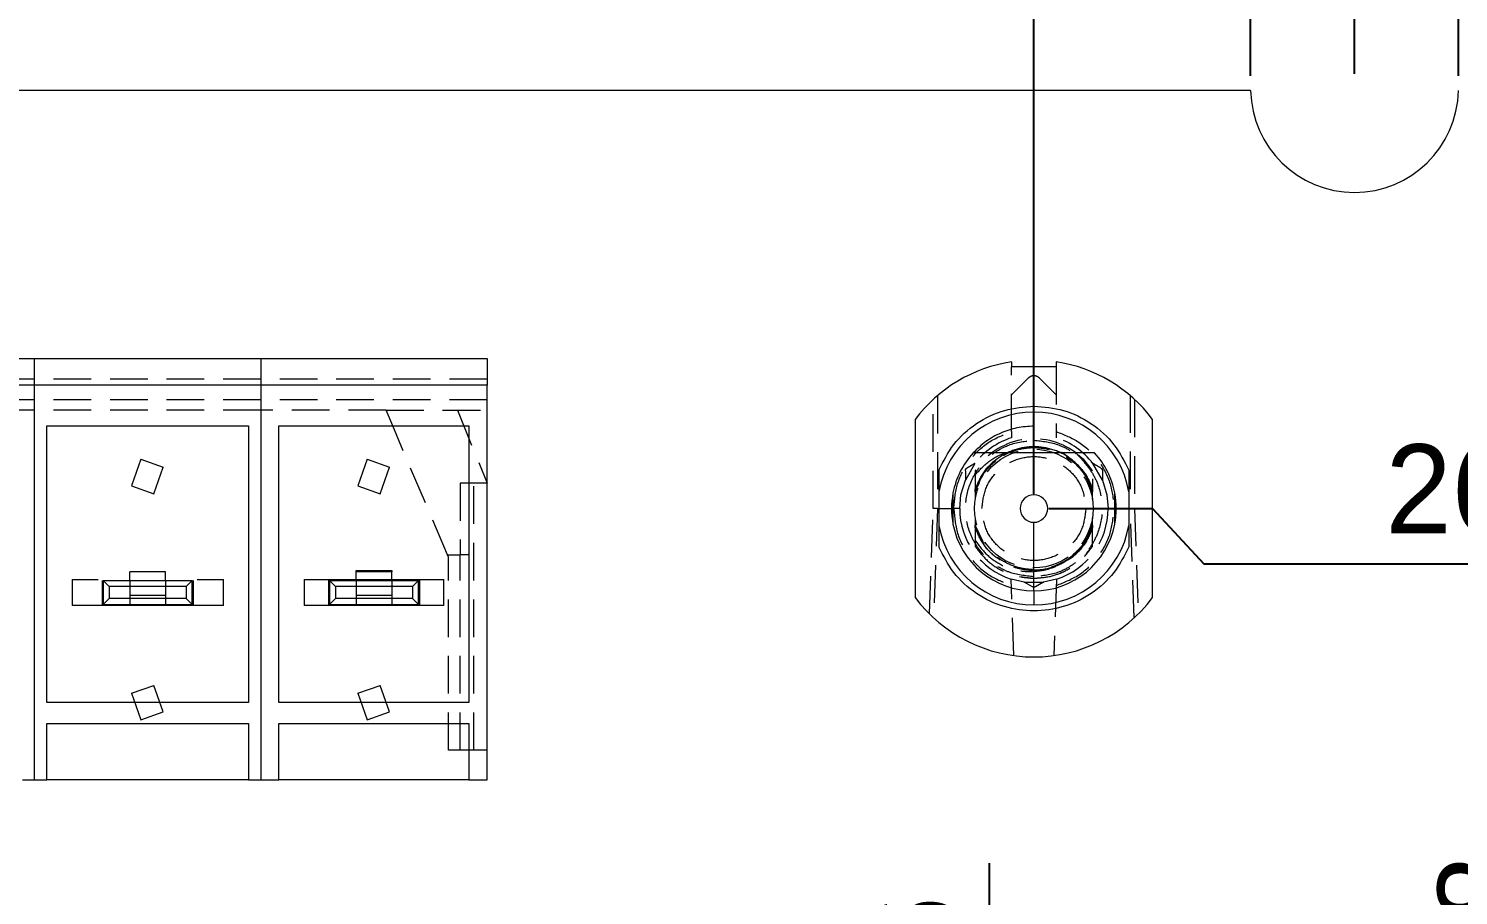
# Model space of a CAD drawing. Header units: millimetres. Extents: x -64 to 530, y -86 to 334.
# Drawn here: x 91.24 to 139.4, y 252.28 to 281.49 of the extents above; entities that cross this region are included whole.
import ezdxf

# ---------------------------------------------------------------- set-up
doc = ezdxf.new("R2010")
doc.units = ezdxf.units.MM
doc.header["$PDSIZE"] = -1
doc.linetypes.add('HIDDEN', pattern=[1.905, 1.27, -0.635])
doc.dimstyles.new('ISO-25', dxfattribs={"dimtxt": 2.5, "dimasz": 2.5, "dimexe": 1.25, "dimexo": 0.625, "dimtad": 1, "dimtxsty": 'Standard', "dimcen": 2.5, "dimadec": 0, "dimazin": 0, "dimtfac": 1, "dimtmove": 0, "dimatfit": 3, "dimfxl": 0, "dimarcsym": 0})

# ---------------------------------------------------------------- blocks, each defined once
blk = doc.blocks.new('*D35')
at = {"color": 0, "lineweight": -2}
for p, q in [((437.684, 297.079), (437.684, 315.579)), ((431.8, 293.079), (437.684, 297.079)), ((431.8, 279.9), (431.8, 293.079))]:
    blk.add_line(p, q, dxfattribs=at)
at = {"layer": 'Defpoints', "color": 0}
for p in [(437.684, 301.079), (431.8, 279.4), (0, 0)]:
    blk.add_point(p, dxfattribs=at)
at = {"color": 0, "insert": (435.434, 308.579), "char_height": 3, "attachment_point": 5, "rotation": 90}
blk.add_mtext('431,80', dxfattribs=at)
blk = doc.blocks.new('*D37')
at = {"color": 0, "lineweight": -2}
for p, q in [((135.317, 293.03), (135.317, 311.53)), ((135.9, 289.03), (135.317, 293.03)), ((135.9, 279.97), (135.9, 289.03))]:
    blk.add_line(p, q, dxfattribs=at)
at = {"layer": 'Defpoints', "color": 0}
for p in [(135.317, 297.03), (135.9, 279.47), (0, 0)]:
    blk.add_point(p, dxfattribs=at)
at = {"color": 0, "insert": (133.067, 304.53), "char_height": 3, "attachment_point": 5, "rotation": 90}
blk.add_mtext('135,90', dxfattribs=at)
blk = doc.blocks.new('*D38')
at = {"color": 0, "lineweight": -2}
for p, q in [((162.289, 289.755), (162.289, 308.755)), ((165.75, 285.755), (162.289, 289.755)), ((165.75, 274.9), (165.75, 285.755))]:
    blk.add_line(p, q, dxfattribs=at)
at = {"layer": 'Defpoints', "color": 0}
for p in [(162.289, 293.755), (165.75, 274.4), (0, 0)]:
    blk.add_point(p, dxfattribs=at)
at = {"color": 0, "insert": (160.039, 301.505), "char_height": 3, "attachment_point": 5, "rotation": 90}
blk.add_mtext('165,75', dxfattribs=at)
blk = doc.blocks.new('*D39')
at = {"color": 0, "lineweight": -2}
for p, q in [((125.6, 265.32), (129.1, 265.32)), ((129.1, 265.32), (130.828, 263.455)), ((130.828, 263.455), (150.828, 263.455))]:
    blk.add_line(p, q, dxfattribs=at)
at = {"layer": 'Defpoints', "color": 0}
for p in [(125.1, 265.32), (134.828, 263.455), (0, 0)]:
    blk.add_point(p, dxfattribs=at)
at = {"color": 0, "insert": (143.078, 265.705), "char_height": 3, "attachment_point": 5}
blk.add_mtext('265,32', dxfattribs=at)
blk = doc.blocks.new('*D40')
at = {"color": 0, "lineweight": -2}
for p, q in [((118.77, 293.984), (118.77, 311.484)), ((125.1, 289.984), (118.77, 293.984)), ((125.1, 265.82), (125.1, 289.984))]:
    blk.add_line(p, q, dxfattribs=at)
at = {"layer": 'Defpoints', "color": 0}
for p in [(118.77, 297.984), (125.1, 265.32), (0, 0)]:
    blk.add_point(p, dxfattribs=at)
at = {"color": 0, "insert": (116.52, 304.984), "char_height": 3, "attachment_point": 5, "rotation": 90}
blk.add_mtext('125,10', dxfattribs=at)
blk = doc.blocks.new('*D41')
at = {"color": 0, "lineweight": -2}
for p, q in [((191.371, 292.073), (191.371, 310.573)), ((199.07, 288.073), (191.371, 292.073)), ((199.07, 265.82), (199.07, 288.073))]:
    blk.add_line(p, q, dxfattribs=at)
at = {"layer": 'Defpoints', "color": 0}
for p in [(191.371, 296.073), (199.07, 265.32), (0, 0)]:
    blk.add_point(p, dxfattribs=at)
at = {"color": 0, "insert": (189.121, 303.573), "char_height": 3, "attachment_point": 5, "rotation": 90}
blk.add_mtext('199,07', dxfattribs=at)
blk = doc.blocks.new('*D42')
at = {"color": 0, "lineweight": -2}
for p, q in [((193.497, 265.32), (189.497, 263.066)), ((198.57, 265.32), (193.497, 265.32)), ((189.497, 263.066), (169.497, 263.066))]:
    blk.add_line(p, q, dxfattribs=at)
at = {"layer": 'Defpoints', "color": 0}
for p in [(199.07, 265.32), (185.497, 263.066), (0, 0)]:
    blk.add_point(p, dxfattribs=at)
at = {"color": 0, "insert": (177.247, 265.316), "char_height": 3, "attachment_point": 5}
blk.add_mtext('265,32', dxfattribs=at)
blk = doc.blocks.new('*D43')
at = {"color": 0, "lineweight": -2}
for p, q in [((280.31, 293.54), (280.31, 313.54)), ((285.75, 289.54), (280.31, 293.54)), ((285.75, 274.9), (285.75, 289.54))]:
    blk.add_line(p, q, dxfattribs=at)
at = {"layer": 'Defpoints', "color": 0}
for p in [(280.31, 297.54), (285.75, 274.4), (0, 0)]:
    blk.add_point(p, dxfattribs=at)
at = {"color": 0, "insert": (278.06, 305.79), "char_height": 3, "attachment_point": 5, "rotation": 90}
blk.add_mtext('285,75', dxfattribs=at)
blk = doc.blocks.new('*D44')
at = {"color": 0, "lineweight": -2}
for p, q in [((298.633, 293.447), (298.633, 312.947)), ((293.9, 289.447), (298.633, 293.447)), ((293.9, 279.9), (293.9, 289.447))]:
    blk.add_line(p, q, dxfattribs=at)
at = {"layer": 'Defpoints', "color": 0}
for p in [(298.633, 297.447), (293.9, 279.4), (0, 0)]:
    blk.add_point(p, dxfattribs=at)
at = {"color": 0, "insert": (296.383, 305.447), "char_height": 3, "attachment_point": 5, "rotation": 90}
blk.add_mtext('293,90', dxfattribs=at)
blk = doc.blocks.new('*D45')
at = {"color": 0, "lineweight": -2}
blk.add_line((285.25, 274.4), (252.388, 274.4), dxfattribs=at)
at = {"layer": 'Defpoints', "color": 0}
for p in [(267.888, 274.4), (285.75, 274.4), (0, 0)]:
    blk.add_point(p, dxfattribs=at)
at = {"color": 0, "insert": (259.888, 276.65), "char_height": 3, "attachment_point": 5}
blk.add_mtext('274,40', dxfattribs=at)
blk = doc.blocks.new('*D46')
at = {"color": 0, "lineweight": -2}
for p, q in [((273.06, 264.82), (273.06, 254.53)), ((273.06, 254.53), (277.95, 250.53)), ((277.95, 250.53), (277.95, 231.03))]:
    blk.add_line(p, q, dxfattribs=at)
at = {"layer": 'Defpoints', "color": 0}
for p in [(273.06, 265.32), (277.95, 246.53), (0, 0)]:
    blk.add_point(p, dxfattribs=at)
at = {"color": 0, "insert": (275.7, 238.53), "char_height": 3, "attachment_point": 5, "rotation": 90}
blk.add_mtext('273,06', dxfattribs=at)
blk = doc.blocks.new('*D47')
at = {"color": 0, "lineweight": -2}
for p, q in [((260.93, 266.76), (240.93, 266.76)), ((264.93, 265.32), (260.93, 266.76)), ((272.56, 265.32), (264.93, 265.32))]:
    blk.add_line(p, q, dxfattribs=at)
at = {"layer": 'Defpoints', "color": 0}
for p in [(256.93, 266.76), (273.06, 265.32), (0, 0)]:
    blk.add_point(p, dxfattribs=at)
at = {"color": 0, "insert": (248.68, 269.01), "char_height": 3, "attachment_point": 5}
blk.add_mtext('265,32', dxfattribs=at)
blk = doc.blocks.new('*D48')
at = {"color": 0, "lineweight": -2}
for p, q in [((355.301, 295.339), (355.301, 315.339)), ((359.73, 291.339), (355.301, 295.339)), ((359.73, 265.82), (359.73, 291.339))]:
    blk.add_line(p, q, dxfattribs=at)
at = {"layer": 'Defpoints', "color": 0}
for p in [(355.301, 299.339), (359.73, 265.32), (0, 0)]:
    blk.add_point(p, dxfattribs=at)
at = {"color": 0, "insert": (353.051, 307.589), "char_height": 3, "attachment_point": 5, "rotation": 90}
blk.add_mtext('359,73', dxfattribs=at)
blk = doc.blocks.new('*D49')
at = {"color": 0, "lineweight": -2}
for p, q in [((349.375, 265.32), (345.375, 260.541)), ((359.23, 265.32), (349.375, 265.32)), ((345.375, 260.541), (325.375, 260.541))]:
    blk.add_line(p, q, dxfattribs=at)
at = {"layer": 'Defpoints', "color": 0}
for p in [(359.73, 265.32), (341.375, 260.541), (0, 0)]:
    blk.add_point(p, dxfattribs=at)
at = {"color": 0, "insert": (333.125, 262.791), "char_height": 3, "attachment_point": 5}
blk.add_mtext('265,32', dxfattribs=at)
blk = doc.blocks.new('*D50')
at = {"color": 0, "lineweight": -2}
for p, q in [((411.281, 297.743), (411.281, 316.243)), ((415.9, 293.743), (411.281, 297.743)), ((415.9, 279.97), (415.9, 293.743))]:
    blk.add_line(p, q, dxfattribs=at)
at = {"layer": 'Defpoints', "color": 0}
for p in [(411.281, 301.743), (415.9, 279.47), (0, 0)]:
    blk.add_point(p, dxfattribs=at)
at = {"color": 0, "insert": (409.031, 309.243), "char_height": 3, "attachment_point": 5, "rotation": 90}
blk.add_mtext('415,90', dxfattribs=at)
blk = doc.blocks.new('*D51')
at = {"color": 0, "lineweight": -2}
for p, q in [((441.42, 274.4), (445.42, 275.871)), ((445.42, 275.871), (464.92, 275.871)), ((425.95, 274.4), (441.42, 274.4))]:
    blk.add_line(p, q, dxfattribs=at)
at = {"layer": 'Defpoints', "color": 0}
for p in [(449.42, 275.871), (425.45, 274.4), (0, 0)]:
    blk.add_point(p, dxfattribs=at)
at = {"color": 0, "insert": (457.42, 278.121), "char_height": 3, "attachment_point": 5}
blk.add_mtext('274,40', dxfattribs=at)
blk = doc.blocks.new('*D52')
at = {"color": 0, "lineweight": -2}
for p, q in [((423.283, 294.998), (423.283, 314.998)), ((425.45, 290.998), (423.283, 294.998)), ((425.45, 274.9), (425.45, 290.998))]:
    blk.add_line(p, q, dxfattribs=at)
at = {"layer": 'Defpoints', "color": 0}
for p in [(423.283, 298.998), (425.45, 274.4), (0, 0)]:
    blk.add_point(p, dxfattribs=at)
at = {"color": 0, "insert": (421.033, 307.248), "char_height": 3, "attachment_point": 5, "rotation": 90}
blk.add_mtext('425,45', dxfattribs=at)
blk = doc.blocks.new('*D73')
at = {"color": 0, "lineweight": -2}
for p, q in [((142.392, 292.375), (142.392, 310.875)), ((139.399, 288.375), (142.392, 292.375)), ((139.399, 279.9), (139.399, 288.375))]:
    blk.add_line(p, q, dxfattribs=at)
at = {"layer": 'Defpoints', "color": 0}
for p in [(142.392, 296.375), (139.399, 279.4), (0, 0)]:
    blk.add_point(p, dxfattribs=at)
at = {"color": 0, "insert": (140.142, 303.875), "char_height": 3, "attachment_point": 5, "rotation": 90}
blk.add_mtext('139,40', dxfattribs=at)
blk = doc.blocks.new('*D74')
at = {"color": 0, "lineweight": -2}
for p, q in [((127.722, 293.03), (127.722, 311.53)), ((132.401, 289.03), (127.722, 293.03)), ((132.401, 279.9), (132.401, 289.03))]:
    blk.add_line(p, q, dxfattribs=at)
at = {"layer": 'Defpoints', "color": 0}
for p in [(127.722, 297.03), (132.401, 279.4), (0, 0)]:
    blk.add_point(p, dxfattribs=at)
at = {"color": 0, "insert": (125.472, 304.53), "char_height": 3, "attachment_point": 5, "rotation": 90}
blk.add_mtext('132,40', dxfattribs=at)
blk = doc.blocks.new('*D75')
at = {"color": 0, "lineweight": -2}
for p, q in [((288.794, 294.16), (288.794, 313.16)), ((290.401, 290.16), (288.794, 294.16)), ((290.401, 279.9), (290.401, 290.16))]:
    blk.add_line(p, q, dxfattribs=at)
at = {"layer": 'Defpoints', "color": 0}
for p in [(288.794, 298.16), (290.401, 279.4), (0, 0)]:
    blk.add_point(p, dxfattribs=at)
at = {"color": 0, "insert": (286.544, 305.91), "char_height": 3, "attachment_point": 5, "rotation": 90}
blk.add_mtext('290,40', dxfattribs=at)
blk = doc.blocks.new('*D76')
at = {"color": 0, "lineweight": -2}
for p, q in [((306.252, 292.611), (306.252, 312.111)), ((297.399, 288.611), (306.252, 292.611)), ((297.399, 279.9), (297.399, 288.611))]:
    blk.add_line(p, q, dxfattribs=at)
at = {"layer": 'Defpoints', "color": 0}
for p in [(306.252, 296.611), (297.399, 279.4), (0, 0)]:
    blk.add_point(p, dxfattribs=at)
at = {"color": 0, "insert": (304.002, 304.611), "char_height": 3, "attachment_point": 5, "rotation": 90}
blk.add_mtext('297,40', dxfattribs=at)
blk = doc.blocks.new('*D77')
at = {"color": 0, "lineweight": -2}
for p, q in [((404.526, 297.682), (404.526, 316.182)), ((412.401, 293.682), (404.526, 297.682)), ((412.401, 279.9), (412.401, 293.682))]:
    blk.add_line(p, q, dxfattribs=at)
at = {"layer": 'Defpoints', "color": 0}
for p in [(404.526, 301.682), (412.401, 279.4), (0, 0)]:
    blk.add_point(p, dxfattribs=at)
at = {"color": 0, "insert": (402.276, 309.182), "char_height": 3, "attachment_point": 5, "rotation": 90}
blk.add_mtext('412,40', dxfattribs=at)
blk = doc.blocks.new('*D78')
at = {"color": 0, "lineweight": -2}
for p, q in [((417.265, 297.291), (417.265, 315.791)), ((419.399, 293.291), (417.265, 297.291)), ((419.399, 279.9), (419.399, 293.291))]:
    blk.add_line(p, q, dxfattribs=at)
at = {"layer": 'Defpoints', "color": 0}
for p in [(417.265, 301.291), (419.399, 279.4), (0, 0)]:
    blk.add_point(p, dxfattribs=at)
at = {"color": 0, "insert": (415.015, 308.791), "char_height": 3, "attachment_point": 5, "rotation": 90}
blk.add_mtext('419,40', dxfattribs=at)
blk = doc.blocks.new('*D119')
at = {"color": 0, "lineweight": -2}
for p, q in [((393.843, 235.159), (393.843, 254.159)), ((396, 231.159), (393.843, 235.159)), ((396, 225.095), (396, 231.159))]:
    blk.add_line(p, q, dxfattribs=at)
at = {"layer": 'Defpoints', "color": 0}
for p in [(393.843, 239.159), (396, 224.595), (0, 0)]:
    blk.add_point(p, dxfattribs=at)
at = {"color": 0, "insert": (391.593, 246.909), "char_height": 3, "attachment_point": 5, "rotation": 90}
blk.add_mtext('396,00', dxfattribs=at)
blk = doc.blocks.new('*D120')
at = {"color": 0, "lineweight": -2}
for p, q in [((372.602, 236.309), (372.602, 255.809)), ((373.5, 232.309), (372.602, 236.309)), ((373.5, 225.095), (373.5, 232.309))]:
    blk.add_line(p, q, dxfattribs=at)
at = {"layer": 'Defpoints', "color": 0}
for p in [(372.602, 240.309), (373.5, 224.595), (0, 0)]:
    blk.add_point(p, dxfattribs=at)
at = {"color": 0, "insert": (370.352, 248.309), "char_height": 3, "attachment_point": 5, "rotation": 90}
blk.add_mtext('373,50', dxfattribs=at)
blk = doc.blocks.new('*D121')
at = {"color": 0, "lineweight": -2}
for p, q in [((345.579, 237.414), (345.579, 256.414)), ((349.175, 233.414), (345.579, 237.414)), ((349.175, 225.095), (349.175, 233.414))]:
    blk.add_line(p, q, dxfattribs=at)
at = {"layer": 'Defpoints', "color": 0}
for p in [(345.579, 241.414), (349.175, 224.595), (0, 0)]:
    blk.add_point(p, dxfattribs=at)
at = {"color": 0, "insert": (343.329, 249.164), "char_height": 3, "attachment_point": 5, "rotation": 90}
blk.add_mtext('349,18', dxfattribs=at)
blk = doc.blocks.new('*D122')
at = {"color": 0, "lineweight": -2}
for p, q in [((325.674, 236.995), (325.674, 256.995)), ((328.855, 232.995), (325.674, 236.995)), ((328.855, 225.095), (328.855, 232.995))]:
    blk.add_line(p, q, dxfattribs=at)
at = {"layer": 'Defpoints', "color": 0}
for p in [(325.674, 240.995), (328.855, 224.595), (0, 0)]:
    blk.add_point(p, dxfattribs=at)
at = {"color": 0, "insert": (323.424, 249.245), "char_height": 3, "attachment_point": 5, "rotation": 90}
blk.add_mtext('328,86', dxfattribs=at)
blk = doc.blocks.new('*D123')
at = {"color": 0, "lineweight": -2}
for p, q in [((304.85, 235.076), (304.85, 254.576)), ((308.535, 231.076), (304.85, 235.076)), ((308.535, 225.095), (308.535, 231.076))]:
    blk.add_line(p, q, dxfattribs=at)
at = {"layer": 'Defpoints', "color": 0}
for p in [(304.85, 239.076), (308.535, 224.595), (0, 0)]:
    blk.add_point(p, dxfattribs=at)
at = {"color": 0, "insert": (302.6, 247.076), "char_height": 3, "attachment_point": 5, "rotation": 90}
blk.add_mtext('308,54', dxfattribs=at)
blk = doc.blocks.new('*D124')
at = {"color": 0, "lineweight": -2}
for p, q in [((286.103, 233.369), (286.103, 253.369)), ((288.215, 229.369), (286.103, 233.369)), ((288.215, 225.095), (288.215, 229.369))]:
    blk.add_line(p, q, dxfattribs=at)
at = {"layer": 'Defpoints', "color": 0}
for p in [(286.103, 237.369), (288.215, 224.595), (0, 0)]:
    blk.add_point(p, dxfattribs=at)
at = {"color": 0, "insert": (283.853, 245.619), "char_height": 3, "attachment_point": 5, "rotation": 90}
blk.add_mtext('288,22', dxfattribs=at)
blk = doc.blocks.new('*D125')
at = {"color": 0, "lineweight": -2}
for p, q in [((263.907, 234.454), (263.907, 253.954)), ((267.895, 230.454), (263.907, 234.454)), ((267.895, 225.095), (267.895, 230.454))]:
    blk.add_line(p, q, dxfattribs=at)
at = {"layer": 'Defpoints', "color": 0}
for p in [(263.907, 238.454), (267.895, 224.595), (0, 0)]:
    blk.add_point(p, dxfattribs=at)
at = {"color": 0, "insert": (261.657, 246.454), "char_height": 3, "attachment_point": 5, "rotation": 90}
blk.add_mtext('267,90', dxfattribs=at)
blk = doc.blocks.new('*D126')
at = {"color": 0, "lineweight": -2}
for p, q in [((243.782, 232.451), (243.782, 252.451)), ((247.575, 228.595), (243.782, 232.451)), ((247.575, 225.095), (247.575, 228.595))]:
    blk.add_line(p, q, dxfattribs=at)
at = {"layer": 'Defpoints', "color": 0}
for p in [(243.782, 236.451), (247.575, 224.595), (0, 0)]:
    blk.add_point(p, dxfattribs=at)
at = {"color": 0, "insert": (241.532, 244.701), "char_height": 3, "attachment_point": 5, "rotation": 90}
blk.add_mtext('247,58', dxfattribs=at)
blk = doc.blocks.new('*D127')
at = {"color": 0, "lineweight": -2}
for p, q in [((222.023, 234.703), (222.023, 254.703)), ((227.255, 230.703), (222.023, 234.703)), ((227.255, 225.095), (227.255, 230.703))]:
    blk.add_line(p, q, dxfattribs=at)
at = {"layer": 'Defpoints', "color": 0}
for p in [(222.023, 238.703), (227.255, 224.595), (0, 0)]:
    blk.add_point(p, dxfattribs=at)
at = {"color": 0, "insert": (219.773, 246.953), "char_height": 3, "attachment_point": 5, "rotation": 90}
blk.add_mtext('227,26', dxfattribs=at)
blk = doc.blocks.new('*D128')
at = {"color": 0, "lineweight": -2}
for p, q in [((203.028, 233.99), (203.028, 253.49)), ((206.946, 229.99), (203.028, 233.99)), ((206.946, 225.095), (206.946, 229.99))]:
    blk.add_line(p, q, dxfattribs=at)
at = {"layer": 'Defpoints', "color": 0}
for p in [(203.028, 237.99), (206.946, 224.595), (0, 0)]:
    blk.add_point(p, dxfattribs=at)
at = {"color": 0, "insert": (200.778, 245.99), "char_height": 3, "attachment_point": 5, "rotation": 90}
blk.add_mtext('206,95', dxfattribs=at)
blk = doc.blocks.new('*D129')
at = {"color": 0, "lineweight": -2}
for p, q in [((182.809, 235.614), (182.809, 254.614)), ((186.615, 231.614), (182.809, 235.614)), ((186.615, 225.095), (186.615, 231.614))]:
    blk.add_line(p, q, dxfattribs=at)
at = {"layer": 'Defpoints', "color": 0}
for p in [(182.809, 239.614), (186.615, 224.595), (0, 0)]:
    blk.add_point(p, dxfattribs=at)
at = {"color": 0, "insert": (180.559, 247.364), "char_height": 3, "attachment_point": 5, "rotation": 90}
blk.add_mtext('186,62', dxfattribs=at)
blk = doc.blocks.new('*D130')
at = {"color": 0, "lineweight": -2}
for p, q in [((163.921, 235.803), (163.921, 254.303)), ((166.295, 231.803), (163.921, 235.803)), ((166.295, 225.095), (166.295, 231.803))]:
    blk.add_line(p, q, dxfattribs=at)
at = {"layer": 'Defpoints', "color": 0}
for p in [(163.921, 239.803), (166.295, 224.595), (0, 0)]:
    blk.add_point(p, dxfattribs=at)
at = {"color": 0, "insert": (161.671, 247.303), "char_height": 3, "attachment_point": 5, "rotation": 90}
blk.add_mtext('166,30', dxfattribs=at)
blk = doc.blocks.new('*D131')
at = {"color": 0, "lineweight": -2}
for p, q in [((142.732, 235.75), (142.732, 254.75)), ((145.975, 231.75), (142.732, 235.75)), ((145.975, 225.095), (145.975, 231.75))]:
    blk.add_line(p, q, dxfattribs=at)
at = {"layer": 'Defpoints', "color": 0}
for p in [(142.732, 239.75), (145.975, 224.595), (0, 0)]:
    blk.add_point(p, dxfattribs=at)
at = {"color": 0, "insert": (140.482, 247.5), "char_height": 3, "attachment_point": 5, "rotation": 90}
blk.add_mtext('145,98', dxfattribs=at)
blk = doc.blocks.new('*D132')
at = {"color": 0, "lineweight": -2}
for p, q in [((123.609, 234.366), (123.609, 253.366)), ((125.655, 230.366), (123.609, 234.366)), ((125.655, 225.095), (125.655, 230.366))]:
    blk.add_line(p, q, dxfattribs=at)
at = {"layer": 'Defpoints', "color": 0}
for p in [(123.609, 238.366), (125.655, 224.595), (0, 0)]:
    blk.add_point(p, dxfattribs=at)
at = {"color": 0, "insert": (121.359, 246.116), "char_height": 3, "attachment_point": 5, "rotation": 90}
blk.add_mtext('125,66', dxfattribs=at)
blk = doc.blocks.new('*D143')
at = {"color": 0, "lineweight": -2}
blk.add_line((166.25, 274.4), (193.07, 274.4), dxfattribs=at)
at = {"layer": 'Defpoints', "color": 0}
for p in [(165.75, 274.4), (177.57, 274.4), (0, 0)]:
    blk.add_point(p, dxfattribs=at)
at = {"color": 0, "insert": (185.57, 276.65), "char_height": 3, "attachment_point": 5}
blk.add_mtext('274,40', dxfattribs=at)

msp = doc.modelspace()

# ---------------------------------------------------------------- linework, layer by layer
at = {"color": 7, "linetype": 'Continuous', "lineweight": 15}
for p, q in [((132.401, 279.4), (19.399, 279.4)), ((83.82, 270.38), (91.44, 270.38)), ((91.44, 269.48), (91.44, 270.38)), ((91.44, 270.38), (99.06, 270.38)), ((99.06, 270.38), (106.68, 270.38)), ((99.06, 270.38), (99.06, 269.48)), ((106.68, 270.38), (106.68, 269.48)), ((124.35, 270.263), (124.35, 270.095)), ((125.85, 270.263), (125.85, 270.095)), ((125.85, 270.095), (124.35, 270.095)), ((91.44, 269.48), (83.82, 269.48)), ((91.44, 256.18), (91.44, 269.48)), ((99.06, 269.48), (91.44, 269.48)), ((99.06, 269.48), (99.06, 256.18)), ((106.68, 269.48), (99.06, 269.48)), ((106.68, 256.18), (106.68, 269.48)), ((121.1, 268.32), (121.1, 262.32)), ((125.1, 268.57), (125.1, 268.095)), ((129.1, 262.32), (129.1, 268.32)), ((91.85, 268.11), (98.65, 268.11)), ((91.85, 258.78), (91.85, 268.11)), ((98.65, 268.11), (98.65, 258.78)), ((99.67, 268.11), (106.07, 268.11)), ((99.67, 258.78), (99.67, 268.11)), ((106.07, 268.11), (106.07, 258.78)), ((125.1, 265.785), (125.1, 267.195)), ((125.1, 262.545), (125.1, 264.855)), ((95.85, 263.189), (94.65, 263.189)), ((94.65, 262.89), (94.65, 263.189)), ((95.85, 262.89), (95.85, 263.189)), ((103.47, 263.189), (102.27, 263.189)), ((102.27, 262.89), (102.27, 263.189)), ((103.47, 262.89), (103.47, 263.189)), ((92.7, 262.93), (92.7, 262.05)), ((92.7, 262.93), (93.58, 262.93)), ((93.72, 262.89), (93.72, 262.09)), ((93.95, 262.69), (93.75, 262.89)), ((93.75, 262.89), (96.75, 262.89)), ((93.75, 262.89), (93.75, 262.09)), ((96.55, 262.69), (93.95, 262.69)), ((93.95, 262.69), (93.95, 262.29)), ((96.75, 262.89), (96.55, 262.69)), ((96.55, 262.69), (96.55, 262.29)), ((96.75, 262.09), (96.75, 262.89)), ((96.78, 262.89), (96.78, 262.09)), ((96.92, 262.93), (97.8, 262.93)), ((97.8, 262.05), (97.8, 262.93)), ((100.52, 262.93), (100.52, 262.05)), ((100.52, 262.93), (102.27, 262.93)), ((101.37, 262.89), (101.34, 262.89)), ((101.34, 262.89), (101.34, 262.09)), ((101.57, 262.69), (101.37, 262.89)), ((101.37, 262.89), (104.37, 262.89)), ((101.37, 262.89), (101.37, 262.09)), ((104.17, 262.69), (101.57, 262.69)), ((101.57, 262.69), (101.57, 262.29)), ((103.47, 262.93), (105.22, 262.93)), ((104.37, 262.89), (104.17, 262.69)), ((104.17, 262.69), (104.17, 262.29)), ((104.37, 262.09), (104.37, 262.89)), ((104.37, 262.89), (104.4, 262.89)), ((104.4, 262.89), (104.4, 262.09)), ((105.22, 262.05), (105.22, 262.93)), ((125.1, 262.545), (125.1, 262.07)), ((97.8, 262.05), (92.7, 262.05)), ((93.72, 262.09), (93.75, 262.09)), ((93.95, 262.29), (93.75, 262.09)), ((93.75, 262.09), (96.75, 262.09)), ((96.55, 262.29), (93.95, 262.29)), ((96.75, 262.09), (96.55, 262.29)), ((96.75, 262.09), (96.78, 262.09)), ((105.22, 262.05), (100.52, 262.05)), ((101.34, 262.09), (101.37, 262.09)), ((101.57, 262.29), (101.37, 262.09)), ((101.37, 262.09), (104.37, 262.09)), ((104.17, 262.29), (101.57, 262.29)), ((104.37, 262.09), (104.17, 262.29)), ((104.37, 262.09), (104.4, 262.09)), ((98.65, 258.78), (91.85, 258.78)), ((106.07, 258.78), (99.67, 258.78)), ((91.85, 258.08), (98.65, 258.08)), ((91.85, 256.18), (91.85, 258.08)), ((98.65, 258.08), (98.65, 256.18)), ((99.67, 258.08), (106.07, 258.08)), ((99.67, 256.18), (99.67, 258.08)), ((106.07, 258.08), (106.07, 256.18)), ((91.03, 256.18), (91.44, 256.18)), ((91.44, 256.18), (91.85, 256.18)), ((98.65, 256.18), (91.85, 256.18)), ((98.65, 256.18), (99.06, 256.18)), ((99.06, 256.18), (99.67, 256.18)), ((106.07, 256.18), (99.67, 256.18)), ((106.07, 256.18), (106.68, 256.18))]:
    msp.add_line(p, q, dxfattribs=at)
at = {"color": 7, "linetype": 'HIDDEN', "lineweight": 0}
for p, q in [((124.35, 267.914), (124.35, 270.095)), ((124.35, 269.155), (124.923, 269.728)), ((125.277, 269.728), (125.85, 269.155)), ((125.85, 270.095), (125.85, 267.914)), ((91.44, 269.68), (83.82, 269.68)), ((99.06, 269.68), (91.44, 269.68)), ((106.68, 269.68), (99.06, 269.68)), ((91.44, 268.98), (83.82, 268.98)), ((99.06, 268.98), (91.44, 268.98)), ((106.68, 268.98), (99.06, 268.98)), ((121.706, 265.32), (121.706, 268.991)), ((121.85, 269.12), (121.85, 265.97)), ((128.35, 265.97), (128.35, 269.12)), ((128.494, 268.991), (128.494, 265.32)), ((91.44, 268.63), (83.82, 268.63)), ((99.06, 268.63), (91.44, 268.63)), ((103.28, 268.63), (99.06, 268.63)), ((103.501, 268.11), (103.28, 268.63)), ((103.28, 268.63), (106.68, 268.63)), ((105.68, 268.63), (106.68, 266.18)), ((105.347, 263.76), (103.501, 268.11)), ((95.022, 266.981), (94.705, 266.085)), ((95.022, 266.981), (95.776, 266.714)), ((102.642, 266.981), (102.325, 266.085)), ((102.642, 266.981), (103.396, 266.714)), ((123.115, 266.839), (122.792, 266.28)), ((126.498, 267.209), (127.075, 266.594)), ((127.408, 266.28), (127.086, 266.839)), ((95.459, 265.818), (95.776, 266.714)), ((103.079, 265.818), (103.396, 266.714)), ((123.125, 266.594), (123.125, 265.971)), ((123.125, 266.594), (123.125, 265.635)), ((126.781, 266.543), (127.075, 265.971)), ((126.781, 266.543), (127.075, 265.971)), ((94.705, 266.085), (95.459, 265.818)), ((102.325, 266.085), (103.079, 265.818)), ((105.78, 266.18), (105.78, 263.76)), ((106.07, 266.18), (105.78, 266.18)), ((106.68, 266.18), (106.07, 266.18)), ((106.23, 257.18), (106.23, 266.18)), ((123.287, 266.286), (123.125, 265.971)), ((123.125, 265.886), (123.273, 266.199)), ((126.915, 266.225), (127.075, 265.886)), ((127.075, 265.971), (126.951, 266.212)), ((127.075, 266.321), (127.075, 265.971)), ((127.075, 265.635), (127.075, 265.886)), ((121.582, 261.767), (121.706, 265.32)), ((121.85, 265.32), (121.706, 265.32)), ((121.85, 265.32), (121.721, 261.634)), ((121.85, 265.32), (122.4, 265.32)), ((122.6, 265.32), (122.4, 265.32)), ((123.125, 265.005), (123.125, 264.247)), ((127.075, 264.754), (127.075, 265.005)), ((127.8, 265.32), (127.6, 265.32)), ((127.8, 265.32), (128.35, 265.32)), ((128.479, 261.634), (128.35, 265.32)), ((128.35, 265.32), (128.494, 265.32)), ((128.494, 265.32), (128.618, 261.767)), ((123.387, 264.197), (123.125, 264.754)), ((123.387, 264.197), (123.125, 264.754)), ((123.125, 264.669), (123.125, 264.046)), ((123.125, 264.669), (123.332, 264.266)), ((127.075, 264.754), (126.714, 264.049)), ((127.075, 264.669), (126.811, 264.155)), ((126.811, 264.155), (127.075, 264.669)), ((127.075, 264.669), (126.811, 264.155)), ((127.075, 264.754), (126.824, 264.222)), ((127.075, 264.754), (126.824, 264.222)), ((126.845, 264.222), (127.075, 264.669)), ((127.075, 264.046), (127.075, 264.669)), ((127.825, 264.796), (127.825, 264.796)), ((123.125, 264.046), (123.354, 263.773)), ((126.869, 263.801), (127.075, 264.046)), ((105.347, 263.76), (105.78, 263.76)), ((105.38, 263.683), (105.347, 263.76)), ((105.38, 257.18), (105.38, 263.683)), ((105.78, 257.18), (105.78, 263.76)), ((106.07, 263.76), (105.78, 263.76)), ((102.27, 263.189), (102.27, 263.23)), ((102.27, 263.23), (103.47, 263.23)), ((103.47, 263.23), (103.47, 263.189)), ((124.611, 263.031), (125.1, 262.97)), ((125.1, 262.97), (125.323, 262.998)), ((94.65, 262.89), (94.65, 262.09)), ((95.85, 262.89), (95.85, 262.09)), ((102.27, 262.93), (103.47, 262.93)), ((102.27, 262.89), (102.27, 262.09)), ((103.47, 262.89), (103.47, 262.09)), ((124.425, 260.366), (124.335, 262.94)), ((124.777, 262.841), (124.335, 262.94)), ((125.05, 262.683), (124.777, 262.841)), ((124.777, 262.841), (125.423, 262.841)), ((125.423, 262.841), (125.15, 262.683)), ((125.865, 262.94), (125.423, 262.841)), ((125.865, 262.94), (125.775, 260.366)), ((95.85, 262.39), (94.65, 262.39)), ((103.47, 262.39), (102.27, 262.39)), ((94.705, 259.095), (95.459, 259.362)), ((95.776, 258.466), (95.459, 259.362)), ((102.325, 259.095), (103.079, 259.362)), ((103.396, 258.466), (103.079, 259.362)), ((94.705, 259.095), (95.022, 258.199)), ((102.325, 259.095), (102.642, 258.199)), ((95.022, 258.199), (95.776, 258.466)), ((102.642, 258.199), (103.396, 258.466)), ((105.78, 257.18), (105.38, 257.18)), ((106.23, 257.18), (105.78, 257.18)), ((106.68, 257.18), (106.23, 257.18))]:
    msp.add_line(p, q, dxfattribs=at)
at = {"color": 7, "linetype": 'HIDDEN', "lineweight": 0, "flags": 128}
for points in [[(124.324, 267.249), (124.353, 267.253), (124.361, 267.253), (124.363, 267.253), (124.364, 267.252), (124.364, 267.252), (124.364, 267.252), (124.364, 267.252), (124.364, 267.252), (124.364, 267.252), (124.364, 267.252), (124.364, 267.252), (124.364, 267.252), (124.364, 267.253), (124.364, 267.253), (124.364, 267.253), (124.364, 267.253), (124.364, 267.253), (124.364, 267.253), (124.364, 267.253), (124.364, 267.252), (124.364, 267.252), (124.364, 267.252), (124.364, 267.252), (124.364, 267.252), (124.364, 267.252), (124.364, 267.252), (124.364, 267.252), (124.364, 267.252), (124.364, 267.251), (124.364, 267.251), (124.361, 267.248), (124.231, 267.184), (124.068, 267.097)], [(123.125, 266.594), (123.125, 266.594)], [(123.125, 266.594), (123.125, 266.594)], [(123.125, 266.594), (123.125, 266.594)], [(123.125, 266.594), (123.125, 266.594)], [(123.125, 266.594), (123.125, 266.594)], [(123.125, 266.594), (123.125, 266.594)], [(123.125, 266.594), (123.125, 266.594)], [(123.125, 266.594), (123.125, 266.594)], [(127.075, 266.594), (127.075, 266.594)], [(122.6, 265.32), (122.644, 265.786), (122.792, 266.28)], [(127.075, 265.886), (127.075, 265.886)], [(127.075, 265.886), (127.075, 265.886)], [(127.075, 265.886), (127.075, 265.886)], [(127.075, 265.886), (127.075, 265.886)], [(127.075, 265.886), (127.075, 265.886)], [(127.408, 266.28), (127.556, 265.786), (127.6, 265.32)], [(123.125, 265.635), (123.125, 265.635)], [(123.125, 265.005), (123.125, 265.005)], [(127.075, 264.754), (127.075, 264.754)], [(127.075, 264.754), (127.075, 264.754)], [(127.075, 264.754), (127.075, 264.754)], [(127.075, 264.754), (127.075, 264.754)], [(127.075, 264.754), (127.075, 264.754)], [(127.075, 264.754), (127.075, 264.754)], [(127.075, 264.754), (127.075, 264.754)], [(127.075, 264.754), (127.075, 264.754)], [(123.125, 264.046), (123.125, 264.046)], [(123.125, 264.046), (123.125, 264.046)], [(123.125, 264.046), (123.125, 264.046)], [(123.125, 264.046), (123.125, 264.046)], [(123.125, 264.046), (123.125, 264.046)], [(123.125, 264.046), (123.125, 264.046)], [(123.125, 264.046), (123.125, 264.046)], [(123.321, 264.293), (123.321, 264.293)], [(127.075, 264.046), (127.075, 264.046)], [(124.073, 263.541), (124.073, 263.541)], [(94.65, 262.89), (94.65, 262.89)], [(95.85, 262.89), (95.85, 262.89)], [(96.75, 262.89), (96.75, 262.89)], [(102.27, 262.89), (102.27, 262.89)], [(103.47, 262.89), (103.47, 262.89)], [(104.37, 262.89), (104.37, 262.89)]]:
    msp.add_lwpolyline(points, dxfattribs=at)
at = {"color": 7, "linetype": 'HIDDEN', "lineweight": 0}
msp.add_circle((125.1, 265.32), 2, dxfattribs=at)
at = {"color": 7, "linetype": 'Continuous', "lineweight": 15}
for centre, radius, start, end in [((135.9, 279.47), 3.5, 181.146, 358.854), ((125.1, 265.32), 5, 98.6269, 143.1301), ((125.1, 265.32), 5, 36.8699, 81.3731), ((125.1, 265.32), 3.25, 90, 169.9367), ((125.1, 265.32), 3.25, 10.0633, 90), ((125.1, 265.32), 2.775, 137.4934, 169.1071), ((125.1, 265.32), 2.775, 10.8932, 42.5066), ((125.1, 265.32), 2.775, 169.1067, 190.8938), ((125.1, 265.32), 0.465, 90, 270), ((125.1, 265.32), 0.465, 270, 90), ((125.1, 265.32), 2.775, 349.1068, 10.8929), ((125.1, 265.32), 3.25, 190.0633, 270), ((125.1, 265.32), 2.775, 190.8929, 270), ((125.1, 265.32), 2.775, 270, 349.1071), ((125.1, 265.32), 3.25, 270, 349.9367), ((125.1, 265.32), 5, 216.8699, 323.1301)]:
    msp.add_arc(centre, radius, start, end, dxfattribs=at)
at = {"color": 7, "linetype": 'HIDDEN', "lineweight": 0}
for radius, start, end in [(2.5, 107.4576, 142.5798), (2.35, 53.5058, 147.1851), (2.5, 37.4202, 72.5424), (2.5, 180, 252.1843), (2.5, 287.8157, 0)]:
    msp.add_arc((125.1, 265.32), radius, start, end, dxfattribs=at)
for points, knots in [([(124.923, 269.728), (124.949, 269.749), (125.001, 269.79), (125.1, 269.807), (125.199, 269.79), (125.251, 269.749), (125.277, 269.728)], [0, 0, 0, 0, 0.250005, 0.499991, 0.749995, 1, 1, 1, 1]), ([(122.4, 265.32), (122.426, 265.603), (122.479, 266.183), (122.907, 266.969), (123.543, 267.598), (124.086, 267.81), (124.35, 267.914)], [0, 0, 0, 0, 0.243393, 0.5, 0.756608, 1, 1, 1, 1]), ([(124.35, 267.914), (124.35, 267.886), (124.35, 267.831), (124.35, 267.763), (124.35, 267.713), (124.35, 267.708), (124.35, 267.705)], [0, 0, 0, 0, 0.258628, 0.51361, 0.756087, 1, 1, 1, 1]), ([(125.85, 267.914), (126.114, 267.81), (126.657, 267.598), (127.293, 266.969), (127.721, 266.183), (127.774, 265.603), (127.8, 265.32)], [0, 0, 0, 0, 0.24339, 0.5, 0.756607, 1, 1, 1, 1]), ([(125.85, 267.914), (125.85, 267.886), (125.85, 267.831), (125.85, 267.763), (125.85, 267.713), (125.85, 267.708), (125.85, 267.705)], [0, 0, 0, 0, 0.258089, 0.512582, 0.755591, 1, 1, 1, 1]), ([(125.1, 263.02), (124.811, 263.051), (124.364, 263.099), (123.828, 263.385), (123.463, 263.682), (123.164, 264.048), (122.886, 264.584), (122.744, 265.32), (122.886, 266.056), (123.163, 266.592), (123.462, 266.958), (123.828, 267.255), (124.364, 267.541), (124.811, 267.589), (125.1, 267.62)], [0, 0, 0, 0, 0.119721, 0.184823, 0.25, 0.315103, 0.380279, 0.499999, 0.619722, 0.684825, 0.750001, 0.815102, 0.880278, 1, 1, 1, 1]), ([(126.338, 266.986), (126.332, 266.992), (126.173, 267.152), (125.741, 267.32), (125.103, 267.437), (124.448, 267.33), (123.864, 267.032), (123.385, 266.571), (123.212, 266.171), (123.125, 265.971)], [0, 0, 0, 0, 0.006975, 0.172479, 0.337984, 0.503486, 0.66899, 0.834494, 1, 1, 1, 1]), ([(126.63, 266.695), (126.531, 266.805), (126.287, 267.075), (125.748, 267.328), (125.101, 267.435), (124.448, 267.331), (123.864, 267.032), (123.385, 266.571), (123.212, 266.171), (123.125, 265.971)], [0, 0, 0, 0, 0.101378, 0.251147, 0.400919, 0.550689, 0.700458, 0.850229, 1, 1, 1, 1]), ([(123.125, 265.971), (123.212, 266.171), (123.385, 266.571), (123.864, 267.032), (124.448, 267.331), (125.101, 267.435), (125.747, 267.327), (126.26, 267.093), (126.484, 266.848), (126.561, 266.764)], [0, 0, 0, 0, 0.153218, 0.306437, 0.459656, 0.612873, 0.766092, 0.919309, 1, 1, 1, 1]), ([(123.125, 265.971), (123.212, 266.171), (123.385, 266.571), (123.864, 267.032), (124.448, 267.331), (125.101, 267.434), (125.748, 267.328), (126.291, 267.073), (126.538, 266.798), (126.64, 266.685)], [0, 0, 0, 0, 0.149288, 0.298576, 0.447863, 0.597149, 0.746436, 0.895723, 1, 1, 1, 1]), ([(123.125, 265.971), (123.212, 266.171), (123.385, 266.571), (123.864, 267.032), (124.448, 267.331), (125.101, 267.435), (125.748, 267.328), (126.288, 267.075), (126.533, 266.803), (126.632, 266.693)], [0, 0, 0, 0, 0.149668, 0.299336, 0.449007, 0.598675, 0.748344, 0.898014, 1, 1, 1, 1]), ([(127.075, 265.971), (126.988, 266.171), (126.815, 266.571), (126.337, 267.032), (125.752, 267.331), (125.1, 267.434), (124.448, 267.331), (123.864, 267.032), (123.385, 266.571), (123.212, 266.171), (123.125, 265.971)], [0, 0, 0, 0, 0.124999, 0.249999, 0.374999, 0.499998, 0.624999, 0.749999, 0.874999, 1, 1, 1, 1]), ([(123.125, 265.886), (123.206, 266.093), (123.368, 266.507), (123.844, 266.989), (124.436, 267.303), (125.1, 267.41), (125.764, 267.303), (126.356, 266.989), (126.832, 266.507), (126.994, 266.093), (127.075, 265.886)], [0, 0, 0, 0, 0.124999, 0.25, 0.375, 0.499999, 0.625, 0.749998, 0.875, 1, 1, 1, 1]), ([(123.125, 265.886), (123.206, 266.093), (123.368, 266.506), (123.844, 266.989), (124.436, 267.303), (125.1, 267.41), (125.764, 267.303), (126.356, 266.989), (126.832, 266.507), (126.994, 266.093), (127.075, 265.886)], [0, 0, 0, 0, 0.124999, 0.25, 0.374999, 0.499998, 0.624998, 0.749999, 0.874997, 1, 1, 1, 1]), ([(123.125, 265.886), (123.206, 266.093), (123.368, 266.506), (123.844, 266.989), (124.436, 267.303), (125.1, 267.41), (125.764, 267.303), (126.356, 266.989), (126.832, 266.506), (126.994, 266.093), (127.075, 265.886)], [0, 0, 0, 0, 0.125, 0.250001, 0.375, 0.499999, 0.625, 0.749999, 0.875, 1, 1, 1, 1]), ([(125.1, 267.62), (125.389, 267.589), (125.836, 267.541), (126.372, 267.255), (126.737, 266.958), (127.036, 266.592), (127.314, 266.056), (127.456, 265.32), (127.314, 264.584), (127.037, 264.048), (126.738, 263.682), (126.372, 263.385), (125.836, 263.099), (125.389, 263.051), (125.1, 263.02)], [0, 0, 0, 0, 0.119722, 0.184824, 0.249999, 0.315102, 0.380278, 0.500001, 0.619721, 0.684823, 0.75, 0.815102, 0.880279, 1, 1, 1, 1]), ([(123.115, 266.839), (123.113, 266.839), (123.111, 266.837), (123.09, 266.825), (123.038, 266.795), (122.951, 266.745), (122.88, 266.704), (122.842, 266.682)], [0, 0, 0, 0, 0.074114, 0.154926, 0.359903, 0.653715, 1, 1, 1, 1]), ([(123.125, 266.459), (123.278, 266.626), (123.583, 266.96), (124.036, 267.174), (124.288, 267.24), (124.324, 267.249)], [0, 0, 0, 0, 0.461829, 0.924146, 1, 1, 1, 1]), ([(123.35, 265.32), (123.376, 265.549), (123.429, 266.007), (123.834, 266.59), (124.412, 266.979), (125.1, 267.116), (125.788, 266.979), (126.366, 266.59), (126.771, 266.007), (126.824, 265.549), (126.85, 265.32)], [0, 0, 0, 0, 0.125001, 0.25, 0.375, 0.5, 0.625, 0.75, 0.874999, 1, 1, 1, 1]), ([(126.662, 266.655), (126.575, 266.747), (126.474, 266.855), (126.36, 266.959), (126.34, 266.981), (126.337, 266.988), (126.336, 266.99), (126.336, 266.991), (126.337, 266.992), (126.337, 266.992)], [0, 0, 0, 0, 0.805359, 0.945983, 0.982689, 0.993241, 0.996912, 0.998508, 1, 1, 1, 1]), ([(126.337, 266.992), (126.499, 266.85), (126.825, 266.567), (126.992, 266.17), (127.075, 265.971)], [0, 0, 0, 0, 0.500001, 1, 1, 1, 1]), ([(127.075, 266.594), (126.961, 266.755), (126.796, 266.989), (126.56, 267.146), (126.487, 267.195)], [0, 0, 0, 0, 0.690828, 1, 1, 1, 1]), ([(127.358, 266.682), (127.287, 266.723), (127.193, 266.777), (127.11, 266.825), (127.089, 266.837), (127.087, 266.839), (127.086, 266.839)], [0, 0, 0, 0, 0.638711, 0.843755, 0.925006, 1, 1, 1, 1]), ([(122.792, 266.595), (122.792, 266.604), (122.794, 266.621), (122.804, 266.646), (122.82, 266.667), (122.834, 266.677), (122.842, 266.682)], [0, 0, 0, 0, 0.250801, 0.500057, 0.74915, 1, 1, 1, 1]), ([(122.792, 266.595), (122.792, 266.513), (122.792, 266.405), (122.792, 266.308), (122.792, 266.283), (122.792, 266.281), (122.792, 266.28)], [0, 0, 0, 0, 0.638685, 0.843741, 0.924998, 1, 1, 1, 1]), ([(126.561, 266.764), (126.638, 266.695), (126.876, 266.48), (126.995, 266.177), (127.075, 265.971)], [0, 0, 0, 0, 0.32128, 1, 1, 1, 1]), ([(127.075, 265.886), (127.027, 266.025), (126.93, 266.304), (126.751, 266.538), (126.662, 266.655)], [0, 0, 0, 0, 0.500001, 1, 1, 1, 1]), ([(127.358, 266.682), (127.366, 266.677), (127.38, 266.667), (127.396, 266.646), (127.406, 266.621), (127.408, 266.604), (127.408, 266.595)], [0, 0, 0, 0, 0.250854, 0.499952, 0.749185, 1, 1, 1, 1]), ([(127.408, 266.595), (127.408, 266.513), (127.408, 266.405), (127.408, 266.308), (127.408, 266.283), (127.408, 266.281), (127.408, 266.28)], [0, 0, 0, 0, 0.63873, 0.843747, 0.925001, 1, 1, 1, 1]), ([(123.125, 265.886), (123.125, 265.886), (123.125, 265.887), (123.125, 265.894), (123.125, 265.921), (123.125, 265.949), (123.125, 265.971)], [0, 0, 0, 0, 0.068922, 0.145486, 0.344964, 1, 1, 1, 1]), ([(123.125, 265.886), (123.125, 265.886), (123.125, 265.887), (123.125, 265.894), (123.125, 265.921), (123.125, 265.949), (123.125, 265.971)], [0, 0, 0, 0, 0.068856, 0.145317, 0.34464, 1, 1, 1, 1]), ([(127.075, 265.971), (127.075, 265.949), (127.075, 265.921), (127.075, 265.894), (127.075, 265.887), (127.075, 265.886), (127.075, 265.886)], [0, 0, 0, 0, 0.65943, 0.85531, 0.930523, 1, 1, 1, 1]), ([(122.4, 265.32), (122.426, 265.038), (122.478, 264.459), (122.904, 263.674), (123.538, 263.045), (124.079, 262.832), (124.343, 262.728)], [0, 0, 0, 0, 0.243422, 0.5, 0.756575, 1, 1, 1, 1]), ([(126.85, 265.32), (126.824, 265.091), (126.771, 264.633), (126.366, 264.05), (125.788, 263.661), (125.1, 263.524), (124.412, 263.661), (123.834, 264.05), (123.429, 264.633), (123.376, 265.091), (123.35, 265.32)], [0, 0, 0, 0, 0.124999, 0.25, 0.375001, 0.5, 0.625, 0.75, 0.875001, 1, 1, 1, 1]), ([(125.858, 262.728), (126.121, 262.832), (126.662, 263.045), (127.296, 263.674), (127.722, 264.459), (127.774, 265.038), (127.8, 265.32)], [0, 0, 0, 0, 0.243423, 0.5, 0.756578, 1, 1, 1, 1]), ([(123.125, 264.669), (123.125, 264.691), (123.125, 264.719), (123.125, 264.746), (123.125, 264.753), (123.125, 264.754), (123.125, 264.754)], [0, 0, 0, 0, 0.659258, 0.855289, 0.9305, 1, 1, 1, 1]), ([(123.125, 264.669), (123.125, 264.691), (123.125, 264.719), (123.125, 264.746), (123.125, 264.753), (123.125, 264.754), (123.125, 264.754)], [0, 0, 0, 0, 0.659623, 0.855452, 0.930541, 1, 1, 1, 1]), ([(126.714, 264.049), (126.586, 263.91), (126.33, 263.634), (125.821, 263.37), (125.267, 263.246), (124.699, 263.279), (124.16, 263.464), (123.695, 263.788), (123.324, 264.224), (123.191, 264.577), (123.125, 264.754)], [0, 0, 0, 0, 0.125, 0.25, 0.375001, 0.5, 0.625, 0.75, 0.874999, 1, 1, 1, 1]), ([(123.125, 264.669), (123.18, 264.532), (123.289, 264.257), (123.559, 263.901), (123.893, 263.607), (124.282, 263.391), (124.708, 263.262), (125.151, 263.226), (125.594, 263.28), (125.868, 263.392), (126.005, 263.448)], [0, 0, 0, 0, 0.125002, 0.250001, 0.375, 0.5, 0.625002, 0.750001, 0.875002, 1, 1, 1, 1]), ([(127.075, 264.669), (126.988, 264.469), (126.815, 264.069), (126.337, 263.608), (125.752, 263.309), (125.1, 263.206), (124.448, 263.309), (123.864, 263.608), (123.385, 264.069), (123.212, 264.469), (123.125, 264.669)], [0, 0, 0, 0, 0.125, 0.25, 0.375001, 0.5, 0.625001, 0.750001, 0.875001, 1, 1, 1, 1]), ([(125.929, 263.437), (126.062, 263.496), (126.395, 263.644), (126.813, 264.073), (126.988, 264.471), (127.075, 264.669)], [0, 0, 0, 0, 0.252268, 0.626129, 1, 1, 1, 1]), ([(127.075, 264.754), (126.997, 264.544), (126.854, 264.158), (126.55, 263.883), (126.411, 263.757)], [0, 0, 0, 0, 0.544504, 1, 1, 1, 1]), ([(127.075, 264.669), (126.992, 264.465), (126.853, 264.121), (126.575, 263.877), (126.462, 263.777)], [0, 0, 0, 0, 0.592109, 1, 1, 1, 1]), ([(127.075, 264.754), (127.075, 264.754), (127.075, 264.753), (127.075, 264.746), (127.075, 264.719), (127.075, 264.691), (127.075, 264.669)], [0, 0, 0, 0, 0.068835, 0.145439, 0.344875, 1, 1, 1, 1]), ([(127.075, 264.754), (127.075, 264.754), (127.075, 264.753), (127.075, 264.746), (127.075, 264.719), (127.075, 264.691), (127.075, 264.669)], [0, 0, 0, 0, 0.068922, 0.145566, 0.345175, 1, 1, 1, 1]), ([(123.125, 264.247), (123.242, 264.084), (123.475, 263.761), (123.968, 263.42), (124.519, 263.206), (124.907, 263.196), (125.1, 263.191)], [0, 0, 0, 0, 0.255057, 0.506738, 0.755056, 1, 1, 1, 1]), ([(123.125, 264.046), (123.243, 263.89), (123.478, 263.576), (123.965, 263.238), (124.513, 263.012), (124.904, 262.984), (125.1, 262.97)], [0, 0, 0, 0, 0.249999, 0.5, 0.750001, 1, 1, 1, 1]), ([(125.1, 262.97), (125.296, 262.984), (125.687, 263.012), (126.235, 263.238), (126.722, 263.576), (126.957, 263.89), (127.075, 264.046)], [0, 0, 0, 0, 0.250002, 0.5, 0.750001, 1, 1, 1, 1]), ([(126.005, 263.448), (126.139, 263.53), (126.406, 263.694), (126.611, 263.931), (126.714, 264.049)], [0, 0, 0, 0, 0.50246, 1, 1, 1, 1]), ([(126.005, 263.448), (125.862, 263.38), (125.575, 263.243), (125.259, 263.208), (125.1, 263.191)], [0, 0, 0, 0, 0.49706, 1, 1, 1, 1]), ([(125.15, 262.683), (125.142, 262.68), (125.126, 262.672), (125.1, 262.669), (125.074, 262.672), (125.058, 262.68), (125.05, 262.683)], [0, 0, 0, 0, 0.250013, 0.5, 0.749987, 1, 1, 1, 1])]:
    msp.add_open_spline(points, degree=3, knots=knots, dxfattribs=at)
at = {"color": 7, "linetype": 'Continuous', "lineweight": 15}
for points, knots in [([(121.9, 266.609), (122.051, 266.909), (122.36, 267.522), (123.145, 268.22), (124.087, 268.686), (124.771, 268.742), (125.106, 268.77)], [0, 0, 0, 0, 0.244389, 0.500001, 0.755609, 1, 1, 1, 1]), ([(125.106, 268.77), (125.44, 268.741), (126.122, 268.683), (127.059, 268.217), (127.841, 267.52), (128.149, 266.908), (128.3, 266.609)], [0, 0, 0, 0, 0.244425, 0.500001, 0.755577, 1, 1, 1, 1]), ([(125.1, 268.095), (124.908, 268.084), (124.525, 268.061), (123.976, 267.876), (123.468, 267.596), (123.192, 267.329), (123.054, 267.195)], [0, 0, 0, 0, 0.250002, 0.500001, 0.750003, 1, 1, 1, 1]), ([(125.1, 267.195), (124.905, 267.195), (124.401, 267.195), (123.719, 267.195), (123.27, 267.195), (123.054, 267.195)], [0, 0, 0, 0, 0.246523, 0.638139, 1, 1, 1, 1]), ([(127.146, 267.195), (126.708, 267.195), (126.105, 267.195), (125.316, 267.195), (125.1, 267.195)], [0, 0, 0, 0, 0.725756, 1, 1, 1, 1]), ([(121.9, 266.609), (121.9, 266.475), (121.9, 266.301), (121.9, 266.107), (121.9, 266.026), (121.9, 265.972), (121.9, 265.933), (121.9, 265.906), (121.9, 265.892), (121.9, 265.888), (121.9, 265.888), (121.9, 265.888)], [0, 0, 0, 0, 0.521923, 0.674703, 0.779642, 0.85173, 0.901674, 0.954565, 0.975879, 0.993095, 1, 1, 1, 1]), ([(128.3, 266.609), (128.3, 266.475), (128.3, 266.301), (128.3, 266.107), (128.3, 266.026), (128.3, 265.972), (128.3, 265.933), (128.3, 265.906), (128.3, 265.892), (128.3, 265.888), (128.3, 265.888), (128.3, 265.888)], [0, 0, 0, 0, 0.521923, 0.674703, 0.779642, 0.85173, 0.901674, 0.954565, 0.975879, 0.993095, 1, 1, 1, 1]), ([(121.9, 265.888), (121.9, 265.712), (121.9, 265.36), (121.9, 264.966), (121.9, 264.774), (121.9, 264.752)], [0, 0, 0, 0, 0.469102, 0.939612, 1, 1, 1, 1]), ([(128.3, 265.888), (128.3, 265.712), (128.3, 265.36), (128.3, 264.966), (128.3, 264.774), (128.3, 264.752)], [0, 0, 0, 0, 0.469102, 0.939612, 1, 1, 1, 1]), ([(122.375, 265.844), (122.375, 265.554), (122.375, 265.201), (122.375, 264.857), (122.375, 264.796)], [0, 0, 0, 0, 0.821499, 1, 1, 1, 1]), ([(127.825, 264.796), (127.825, 265.086), (127.825, 265.439), (127.825, 265.783), (127.825, 265.844)], [0, 0, 0, 0, 0.821487, 1, 1, 1, 1]), ([(121.9, 264.752), (121.9, 264.752), (121.9, 264.75), (121.9, 264.739), (121.9, 264.695), (121.9, 264.499), (121.9, 264.265), (121.9, 264.069), (121.9, 264.031)], [0, 0, 0, 0, 0.016929, 0.039301, 0.081701, 0.236196, 0.852143, 1, 1, 1, 1]), ([(128.3, 264.752), (128.3, 264.752), (128.3, 264.75), (128.3, 264.739), (128.3, 264.695), (128.3, 264.499), (128.3, 264.265), (128.3, 264.069), (128.3, 264.031)], [0, 0, 0, 0, 0.016929, 0.039301, 0.081701, 0.236196, 0.852143, 1, 1, 1, 1]), ([(128.3, 264.031), (128.149, 263.732), (127.84, 263.12), (127.057, 262.418), (126.117, 261.969), (125.1, 261.821), (124.083, 261.969), (123.143, 262.418), (122.36, 263.12), (122.051, 263.732), (121.9, 264.031)], [0, 0, 0, 0, 0.122203, 0.25, 0.377797, 0.5, 0.622204, 0.75, 0.877797, 1, 1, 1, 1])]:
    msp.add_open_spline(points, degree=3, knots=knots, dxfattribs=at)

# ---------------------------------------------------------------- dimensions: what is measured, and where the dimension line sits
for feature_location, offset, dtype, picture, middle in [((415.9, 279.47), (-4.619, 22.273), 1, '*D50', (409.031, 309.243)), ((412.401, 279.4), (-7.875, 22.282), 1, '*D77', (402.276, 309.182)), ((419.399, 279.4), (-2.134, 21.891), 1, '*D78', (415.015, 308.791)), ((431.8, 279.4), (5.884, 21.679), 1, '*D35', (435.434, 308.579)), ((359.73, 265.32), (-4.429, 34.019), 1, '*D48', (353.051, 307.589)), ((425.45, 274.4), (-2.167, 24.598), 1, '*D52', (421.033, 307.248)), ((285.75, 274.4), (-5.44, 23.14), 1, '*D43', (278.06, 305.79)), ((290.401, 279.4), (-1.607, 18.76), 1, '*D75', (286.544, 305.91)), ((293.9, 279.4), (4.733, 18.047), 1, '*D44', (296.383, 305.447)), ((297.399, 279.4), (8.853, 17.211), 1, '*D76', (304.002, 304.611)), ((135.9, 279.47), (-0.583, 17.56), 1, '*D37', (133.067, 304.53)), ((132.401, 279.4), (-4.678, 17.63), 1, '*D74', (125.472, 304.53)), ((125.1, 265.32), (-6.33, 32.664), 1, '*D40', (116.52, 304.984)), ((139.399, 279.4), (2.993, 16.975), 1, '*D73', (140.142, 303.875)), ((199.07, 265.32), (-7.699, 30.753), 1, '*D41', (189.121, 303.573)), ((165.75, 274.4), (-3.461, 19.355), 1, '*D38', (160.039, 301.505)), ((425.45, 274.4), (23.97, 1.471), 0, '*D51', (457.42, 278.121)), ((285.75, 274.4), (-17.862, 0), 0, '*D45', (259.888, 276.65)), ((165.75, 274.4), (11.82, 0), 0, '*D143', (185.57, 276.65)), ((273.06, 265.32), (-16.13, 1.44), 0, '*D47', (248.68, 269.01)), ((125.1, 265.32), (9.728, -1.865), 0, '*D39', (143.078, 265.705)), ((199.07, 265.32), (-13.573, -2.254), 0, '*D42', (177.247, 265.316)), ((273.06, 265.32), (4.89, -18.79), 1, '*D46', (275.7, 238.53)), ((359.73, 265.32), (-18.355, -4.779), 0, '*D49', (333.125, 262.791)), ((328.855004, 224.594993), (-3.181118, 16.399692), 1, '*D122', (323.423886, 249.244685)), ((349.175004, 224.594993), (-3.596016, 16.818599), 1, '*D121', (343.328988, 249.163592)), ((373.5, 224.595), (-0.898, 15.714), 1, '*D120', (370.352, 248.309)), ((145.975004, 224.594993), (-3.242681, 15.1551), 1, '*D131', (140.482323, 247.500092)), ((227.255004, 224.594993), (-5.231784, 14.107954), 1, '*D127', (219.77322, 246.952947)), ((186.615004, 224.594993), (-3.806466, 15.019023), 1, '*D129', (180.558538, 247.364015)), ((308.535004, 224.594993), (-3.685483, 14.481318), 1, '*D123', (302.599521, 247.07631)), ((166.295004, 224.594993), (-2.374028, 15.208431), 1, '*D130', (161.670976, 247.303424)), ((396, 224.595), (-2.157, 14.564), 1, '*D119', (391.593, 246.909)), ((267.895004, 224.594993), (-3.988331, 13.858758), 1, '*D125', (261.656673, 246.45375)), ((206.946, 224.595), (-3.918, 13.395), 1, '*D128', (200.778, 245.99)), ((288.215004, 224.594993), (-2.111829, 12.773652), 1, '*D124', (283.853174, 245.618645)), ((125.655004, 224.594993), (-2.045838, 13.771254), 1, '*D132', (121.359166, 246.116247)), ((247.575004, 224.594993), (-3.792981, 11.856368), 1, '*D126', (241.532023, 244.701361))]:
    dim = msp.add_ordinate_dim(feature_location=feature_location, offset=offset, dtype=dtype, origin=(0, 0), dimstyle='ISO-25', override={"dimtxt": 3, "dimasz": 2, "dimexe": 0.5, "dimexo": 0.5, "dimgap": 0.5, "dimzin": 0, "dimadec": 2, "dimtzin": 0})
    dim.commit()
    dim.dimension.update_dxf_attribs({"geometry": picture, "text_midpoint": middle})

doc.saveas('drawing.dxf')
